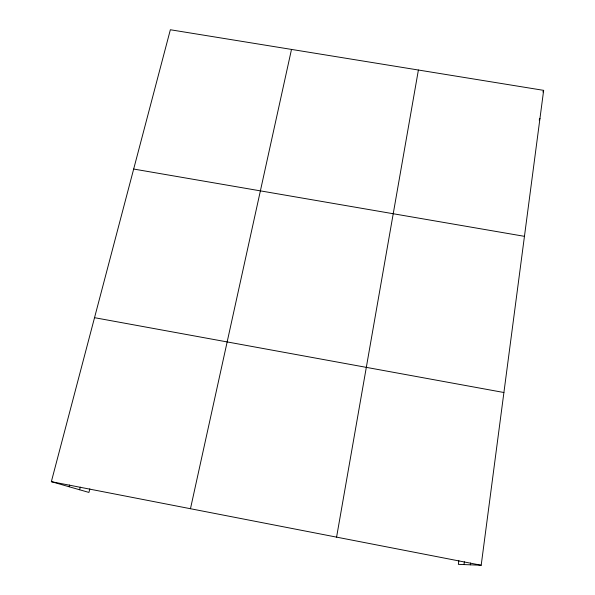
<?xml version="1.0" encoding="UTF-8"?>
<svg xmlns="http://www.w3.org/2000/svg" width="595" height="595" viewBox="0 0 595 595"><rect width="100%" height="100%" fill="white"/><g stroke="black" fill="none" stroke-linecap="round" stroke-linejoin="round"><path stroke-width="0.89" d="M458.857 560.721L458.358 564.35L481.184 565.25L543.652 90.358L170.356 29.75L51.349 481.667L88.923 492.429L89.823 488.852M470.318 564.826L470.563 563.011M463.996 564.573L464.375 561.821M336.584 537.129L418.397 70.024M190.467 508.718L291.498 49.422M79.611 489.759L80.28 487.134M69.191 486.777L69.652 484.999M542.878 91.987L543.652 90.358M539.189 119.989L539.955 118.442M133.674 169.04L524.448 236.334M94.531 317.685L503.906 392.507M51.349 481.667L481.184 565.25"/></g></svg>
